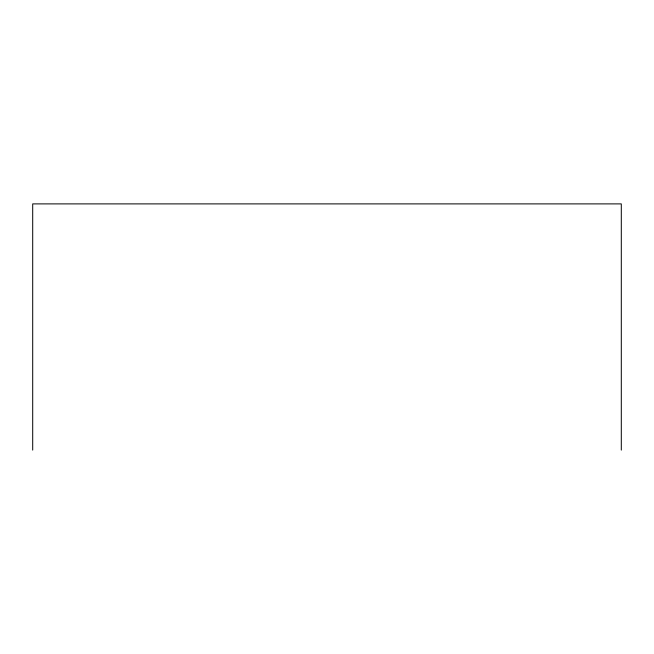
<?xml version="1.0" encoding="UTF-8"?>
<svg xmlns="http://www.w3.org/2000/svg" width="654" height="654" viewBox="0 0 654 654"><rect width="100%" height="100%" fill="white"/><g stroke="black" fill="none" stroke-linecap="round" stroke-linejoin="round"><path stroke-width="0.98" d="M621.3 450.107L621.3 203.893L32.7 203.893L32.7 450.107"/></g></svg>
